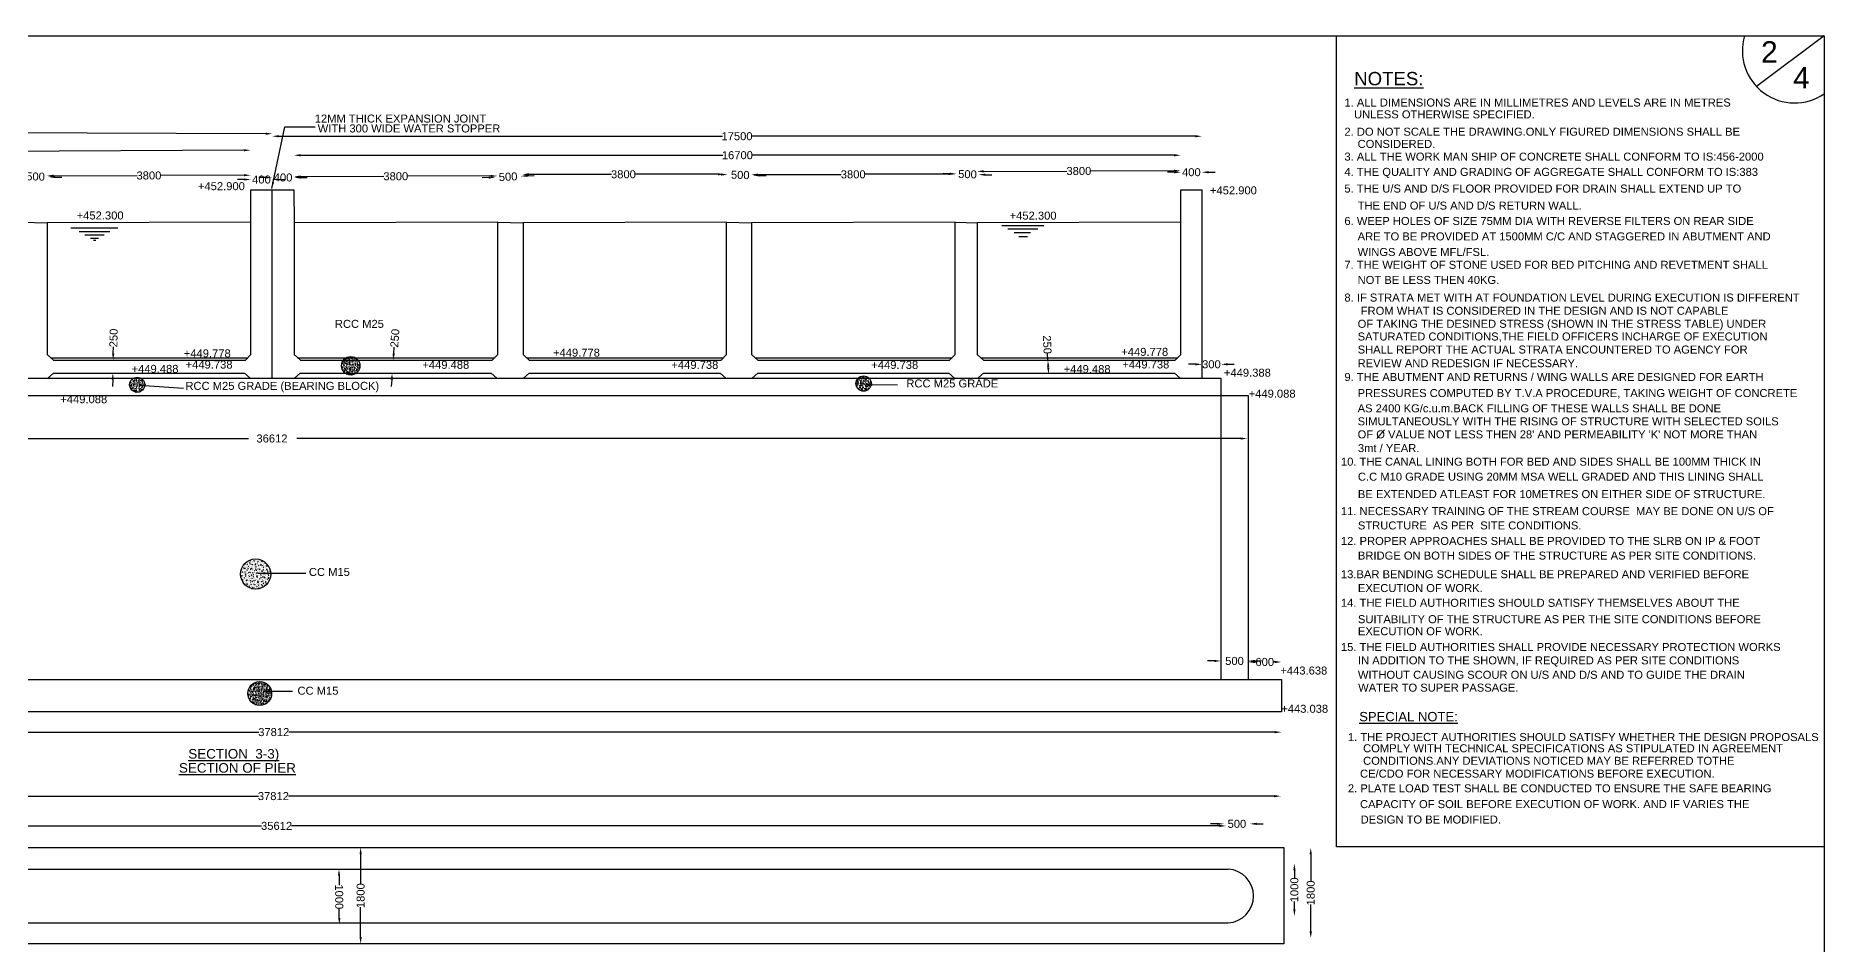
# Model space of a CAD drawing. Header units: millimetres. Extents: x 1208 to 55420, y 1722 to 40358.
# Drawn here: x 21894 to 55420, y 23325 to 40358 of the extents above; entities that cross this region are included whole.
import ezdxf

# ---------------------------------------------------------------- set-up
doc = ezdxf.new("R2010")
doc.units = ezdxf.units.MM
doc.header["$MEASUREMENT"] = 0
for name, color, linetype in [('DIMENSION', 7, 'Continuous'), ('DRAWING', 7, 'Continuous'), ('TEXT', 7, 'Continuous')]:
    doc.layers.add(name, color=color, linetype=linetype)
doc.styles.get("Standard").update_dxf_attribs({"font": 'arial.ttf'})
doc.dimstyles.get("Standard").update_dxf_attribs({"dimtxt": 150, "dimasz": 125, "dimexe": 0.18, "dimexo": 0.0625, "dimgap": 0.09, "dimtad": 0, "dimdec": 0, "dimzin": 0, "dimdsep": 46, "dimtxsty": 'Standard', "dimcen": 0.09, "dimse1": 1, "dimse2": 1, "dimadec": 0, "dimazin": 0, "dimtfac": 1, "dimtdec": 0, "dimtofl": 0, "dimtmove": 0, "dimatfit": 3, "dimfxl": 1, "dimtolj": 1, "dimtzin": 0, "dimarcsym": 0})
pattern_1 = [(50, (0, 0), (71.72602, -6.275213), [7.5, -82.5]), (355, (0, 0), (-13.87513, 75.21921), [6, -66]), (100.45144, (5.98, -0.52), (57.85088, 68.944), [6.37402, -70.11421]), (46.1842, (0, 20), (106.72413, -16.55193), [11.25, -123.75]), (96.63564, (8.89, 18.62), (93.4662, 97.41186), [9.56103, -105.17138]), (351.18416, (0, 20), (93.4662, 97.41186), [9, -99]), (21, (10, 15), (59.690705, -40.26189), [7.5, -82.5]), (326, (10, 15), (24.33153, 72.515), [6, -66]), (71.45144, (14.974, 11.645), (84.02224, 32.25312), [6.37402, -70.11421]), (37.5, (0, 0), (1.215986, 33.289385), [0, -65.2, 0, -67, 0, -66.25]), (7.5, (0, 0), (26.306954, 39.44117), [0, -38.2, 0, -63.7, 0, -25.25]), (327.5, (-22.3, 0), (53.382244, -2.255487), [0, -25, 0, -78, 0, -103.5]), (317.5, (-32.3, 0), (58.318617, 10.0105), [0, -32.5, 0, -51.8, 0, -73.5])]

# ---------------------------------------------------------------- blocks, each defined once
blk = doc.blocks.new('*D15')
at = {"layer": 'Defpoints', "color": 0, "transparency": 16777216}
for p in [(7467, 27685), (45244, 27685), (45244, 27302)]:
    blk.add_point(p, dxfattribs=at)
at = {"layer": 'TEXT', "color": 0, "lineweight": -2, "transparency": 16777216}
for p, q in [((7592, 27302), (26074, 27302)), ((45118, 27302), (26637, 27302))]:
    blk.add_line(p, q, dxfattribs=at)
at = {"layer": 'TEXT', "color": 0, "transparency": 16777216}
for points in [[(7592, 27322), (7592, 27281), (7467, 27302)], [(45118, 27322), (45118, 27281), (45244, 27302)]]:
    blk.add_solid(points, dxfattribs=at)
at = {"layer": 'TEXT', "color": 0, "transparency": 16777216, "insert": (26355, 27302), "char_height": 150, "attachment_point": 5}
blk.add_mtext('\\A1;37812', dxfattribs=at)
blk = doc.blocks.new('*D26')
at = {"layer": 'Defpoints', "color": 0, "transparency": 16777216}
for p in [(22131, 37713), (21628, 36862), (22110, 36851)]:
    blk.add_point(p, dxfattribs=at)
at = {"layer": 'TEXT', "color": 0, "lineweight": -2, "transparency": 16777216}
for p, q in [((21524, 37728), (21399, 37731)), ((22256, 37710), (22381, 37707))]:
    blk.add_line(p, q, dxfattribs=at)
at = {"layer": 'TEXT', "color": 0, "transparency": 16777216}
for points in [[(21525, 37748), (21524, 37707), (21649, 37725)], [(22256, 37731), (22255, 37689), (22131, 37713)]]:
    blk.add_solid(points, dxfattribs=at)
at = {"layer": 'TEXT', "color": 0, "transparency": 16777216, "insert": (21890, 37719), "char_height": 150, "attachment_point": 5, "rotation": 358.6318}
blk.add_mtext('\\A1;500', dxfattribs=at)
blk = doc.blocks.new('*D27')
at = {"layer": 'Defpoints', "color": 0, "transparency": 16777216}
for p in [(25923, 37744), (22110, 36851), (25926, 36862)]:
    blk.add_point(p, dxfattribs=at)
at = {"layer": 'TEXT', "color": 0, "lineweight": -2, "transparency": 16777216}
for p, q in [((22232, 37733), (23792, 37738)), ((25798, 37744), (24239, 37739))]:
    blk.add_line(p, q, dxfattribs=at)
at = {"layer": 'TEXT', "color": 0, "transparency": 16777216}
for points in [[(22232, 37754), (22232, 37712), (22107, 37733)], [(25798, 37764), (25798, 37723), (25923, 37744)]]:
    blk.add_solid(points, dxfattribs=at)
at = {"layer": 'TEXT', "color": 0, "transparency": 16777216, "insert": (24015, 37738), "char_height": 150, "attachment_point": 5, "rotation": 0.1727}
blk.add_mtext('\\A1;3800', dxfattribs=at)
blk = doc.blocks.new('*D28')
at = {"layer": 'Defpoints', "color": 0, "transparency": 16777216}
for p in [(26324, 37662), (25926, 37470), (26324, 37470)]:
    blk.add_point(p, dxfattribs=at)
at = {"layer": 'TEXT', "color": 0, "lineweight": -2, "transparency": 16777216}
for p, q in [((25801, 37662), (25676, 37662)), ((26448, 37662), (26574, 37662))]:
    blk.add_line(p, q, dxfattribs=at)
at = {"layer": 'TEXT', "color": 0, "transparency": 16777216}
for points in [[(25801, 37683), (25801, 37642), (25926, 37662)], [(26448, 37683), (26448, 37642), (26324, 37662)]]:
    blk.add_solid(points, dxfattribs=at)
at = {"layer": 'TEXT', "color": 0, "transparency": 16777216, "insert": (26125, 37662), "char_height": 150, "attachment_point": 5}
blk.add_mtext('\\A1;400', dxfattribs=at)
blk = doc.blocks.new('*D29')
at = {"layer": 'Defpoints', "color": 0, "transparency": 16777216}
for p in [(26734, 37700), (26326, 37470), (26734, 37470)]:
    blk.add_point(p, dxfattribs=at)
at = {"layer": 'TEXT', "color": 0, "lineweight": -2, "transparency": 16777216}
for p, q in [((26200, 37700), (26076, 37700)), ((26858, 37700), (26984, 37700))]:
    blk.add_line(p, q, dxfattribs=at)
at = {"layer": 'TEXT', "color": 0, "transparency": 16777216}
for points in [[(26200, 37720), (26200, 37679), (26326, 37700)], [(26858, 37720), (26858, 37679), (26734, 37700)]]:
    blk.add_solid(points, dxfattribs=at)
at = {"layer": 'TEXT', "color": 0, "transparency": 16777216, "insert": (26530, 37700), "char_height": 150, "attachment_point": 5}
blk.add_mtext('\\A1;400', dxfattribs=at)
blk = doc.blocks.new('*D30')
at = {"layer": 'Defpoints', "color": 0, "transparency": 16777216}
for p in [(30550, 37729), (26736, 36851), (30552, 36862)]:
    blk.add_point(p, dxfattribs=at)
at = {"layer": 'TEXT', "color": 0, "lineweight": -2, "transparency": 16777216}
for p, q in [((26859, 37718), (28418, 37723)), ((30425, 37729), (28866, 37724))]:
    blk.add_line(p, q, dxfattribs=at)
at = {"layer": 'TEXT', "color": 0, "transparency": 16777216}
for points in [[(26859, 37739), (26859, 37697), (26734, 37717)], [(30425, 37749), (30425, 37708), (30550, 37729)]]:
    blk.add_solid(points, dxfattribs=at)
at = {"layer": 'TEXT', "color": 0, "transparency": 16777216, "insert": (28642, 37723), "char_height": 150, "attachment_point": 5, "rotation": 0.1727}
blk.add_mtext('\\A1;3800', dxfattribs=at)
blk = doc.blocks.new('*D31')
at = {"layer": 'Defpoints', "color": 0, "transparency": 16777216}
for p in [(30986, 37726), (30552, 36800), (31028, 36822)]:
    blk.add_point(p, dxfattribs=at)
at = {"layer": 'TEXT', "color": 0, "lineweight": -2, "transparency": 16777216}
for p, q in [((30386, 37699), (30261, 37693)), ((31111, 37732), (31235, 37738))]:
    blk.add_line(p, q, dxfattribs=at)
at = {"layer": 'TEXT', "color": 0, "transparency": 16777216}
for points in [[(30385, 37719), (30387, 37678), (30511, 37704)], [(31110, 37753), (31111, 37711), (30986, 37726)]]:
    blk.add_solid(points, dxfattribs=at)
at = {"layer": 'TEXT', "color": 0, "transparency": 16777216, "insert": (30748, 37715), "char_height": 150, "attachment_point": 5, "rotation": 2.6518}
blk.add_mtext('\\A1;500', dxfattribs=at)
blk = doc.blocks.new('*D32')
at = {"layer": 'Defpoints', "color": 0, "transparency": 16777216}
for p in [(31014, 37732), (34806, 37760), (34806, 37732)]:
    blk.add_point(p, dxfattribs=at)
at = {"layer": 'TEXT', "color": 0, "lineweight": -2, "transparency": 16777216}
for p, q in [((31139, 37760), (32686, 37760)), ((34681, 37760), (33134, 37760))]:
    blk.add_line(p, q, dxfattribs=at)
at = {"layer": 'TEXT', "color": 0, "transparency": 16777216}
for points in [[(31139, 37781), (31139, 37740), (31014, 37760)], [(34681, 37781), (34681, 37740), (34806, 37760)]]:
    blk.add_solid(points, dxfattribs=at)
at = {"layer": 'TEXT', "color": 0, "transparency": 16777216, "insert": (32910, 37760), "char_height": 150, "attachment_point": 5}
blk.add_mtext('\\A1;3800', dxfattribs=at)
blk = doc.blocks.new('*D33')
at = {"layer": 'Defpoints', "color": 0, "transparency": 16777216}
for p in [(35334, 37742), (34844, 36862), (35312, 36851)]:
    blk.add_point(p, dxfattribs=at)
at = {"layer": 'TEXT', "color": 0, "lineweight": -2, "transparency": 16777216}
for p, q in [((34740, 37757), (34615, 37760)), ((35459, 37739), (35584, 37736))]:
    blk.add_line(p, q, dxfattribs=at)
at = {"layer": 'TEXT', "color": 0, "transparency": 16777216}
for points in [[(34741, 37778), (34740, 37736), (34865, 37754)], [(35459, 37760), (35458, 37718), (35334, 37742)]]:
    blk.add_solid(points, dxfattribs=at)
at = {"layer": 'TEXT', "color": 0, "transparency": 16777216, "insert": (35100, 37748), "char_height": 150, "attachment_point": 5, "rotation": 358.5939}
blk.add_mtext('\\A1;500', dxfattribs=at)
blk = doc.blocks.new('*D34')
at = {"layer": 'Defpoints', "color": 0, "transparency": 16777216}
for p in [(39125, 37765), (35312, 36851), (39128, 36863)]:
    blk.add_point(p, dxfattribs=at)
at = {"layer": 'TEXT', "color": 0, "lineweight": -2, "transparency": 16777216}
for p, q in [((35434, 37754), (36994, 37759)), ((39000, 37765), (37441, 37760))]:
    blk.add_line(p, q, dxfattribs=at)
at = {"layer": 'TEXT', "color": 0, "transparency": 16777216}
for points in [[(35434, 37775), (35434, 37733), (35309, 37754)], [(39000, 37786), (39000, 37744), (39125, 37765)]]:
    blk.add_solid(points, dxfattribs=at)
at = {"layer": 'TEXT', "color": 0, "transparency": 16777216, "insert": (37217, 37759), "char_height": 150, "attachment_point": 5, "rotation": 0.1727}
blk.add_mtext('\\A1;3800', dxfattribs=at)
blk = doc.blocks.new('*D35')
at = {"layer": 'Defpoints', "color": 0, "transparency": 16777216}
for p in [(39567, 37756), (39128, 36862), (39542, 36851)]:
    blk.add_point(p, dxfattribs=at)
at = {"layer": 'TEXT', "color": 0, "lineweight": -2, "transparency": 16777216}
for p, q in [((39028, 37771), (38903, 37774)), ((39692, 37752), (39817, 37749))]:
    blk.add_line(p, q, dxfattribs=at)
at = {"layer": 'TEXT', "color": 0, "transparency": 16777216}
for points in [[(39029, 37792), (39028, 37750), (39153, 37767)], [(39693, 37773), (39692, 37732), (39567, 37756)]]:
    blk.add_solid(points, dxfattribs=at)
at = {"layer": 'TEXT', "color": 0, "transparency": 16777216, "insert": (39360, 37762), "char_height": 150, "attachment_point": 5, "rotation": 358.4089}
blk.add_mtext('\\A1;500', dxfattribs=at)
blk = doc.blocks.new('*D36')
at = {"layer": 'Defpoints', "color": 0, "transparency": 16777216}
for p in [(43355, 37827), (39542, 36851), (43358, 36862)]:
    blk.add_point(p, dxfattribs=at)
at = {"layer": 'TEXT', "color": 0, "lineweight": -2, "transparency": 16777216}
for p, q in [((39664, 37816), (41223, 37821)), ((43230, 37827), (41671, 37822))]:
    blk.add_line(p, q, dxfattribs=at)
at = {"layer": 'TEXT', "color": 0, "transparency": 16777216}
for points in [[(39664, 37837), (39664, 37795), (39539, 37816)], [(43230, 37848), (43230, 37806), (43355, 37827)]]:
    blk.add_solid(points, dxfattribs=at)
at = {"layer": 'TEXT', "color": 0, "transparency": 16777216, "insert": (41447, 37822), "char_height": 150, "attachment_point": 5, "rotation": 0.1727}
blk.add_mtext('\\A1;3800', dxfattribs=at)
blk = doc.blocks.new('*D37')
at = {"layer": 'Defpoints', "color": 0, "transparency": 16777216}
for p in [(43754, 37799), (43358, 37470), (43754, 37470)]:
    blk.add_point(p, dxfattribs=at)
at = {"layer": 'TEXT', "color": 0, "lineweight": -2, "transparency": 16777216}
for p, q in [((43233, 37799), (43108, 37799)), ((43880, 37799), (44004, 37799))]:
    blk.add_line(p, q, dxfattribs=at)
at = {"layer": 'TEXT', "color": 0, "transparency": 16777216}
for points in [[(43233, 37820), (43233, 37778), (43358, 37799)], [(43880, 37820), (43880, 37778), (43754, 37799)]]:
    blk.add_solid(points, dxfattribs=at)
at = {"layer": 'TEXT', "color": 0, "transparency": 16777216, "insert": (43556, 37799), "char_height": 150, "attachment_point": 5}
blk.add_mtext('\\A1;400', dxfattribs=at)
blk = doc.blocks.new('*D38')
at = {"layer": 'Defpoints', "color": 0, "transparency": 16777216}
for p in [(43358, 38118), (26734, 37470), (43358, 37470)]:
    blk.add_point(p, dxfattribs=at)
at = {"layer": 'TEXT', "color": 0, "lineweight": -2, "transparency": 16777216}
for p, q in [((26858, 38118), (34771, 38118)), ((43233, 38118), (35321, 38118))]:
    blk.add_line(p, q, dxfattribs=at)
at = {"layer": 'TEXT', "color": 0, "transparency": 16777216}
for points in [[(26858, 38138), (26858, 38097), (26734, 38118)], [(43233, 38138), (43233, 38097), (43358, 38118)]]:
    blk.add_solid(points, dxfattribs=at)
at = {"layer": 'TEXT', "color": 0, "transparency": 16777216, "insert": (35046, 38118), "char_height": 150, "attachment_point": 5}
blk.add_mtext('\\A1;16700', dxfattribs=at)
blk = doc.blocks.new('*D39')
at = {"layer": 'Defpoints', "color": 0, "transparency": 16777216}
for p in [(43754, 38474), (26324, 37470), (43754, 37470)]:
    blk.add_point(p, dxfattribs=at)
at = {"layer": 'TEXT', "color": 0, "lineweight": -2, "transparency": 16777216}
for p, q in [((26448, 38474), (34764, 38474)), ((43630, 38474), (35314, 38474))]:
    blk.add_line(p, q, dxfattribs=at)
at = {"layer": 'TEXT', "color": 0, "transparency": 16777216}
for points in [[(26448, 38495), (26448, 38453), (26324, 38474)], [(43630, 38495), (43630, 38453), (43754, 38474)]]:
    blk.add_solid(points, dxfattribs=at)
at = {"layer": 'TEXT', "color": 0, "transparency": 16777216, "insert": (35039, 38474), "char_height": 150, "attachment_point": 5}
blk.add_mtext('\\A1;17500', dxfattribs=at)
blk = doc.blocks.new('*D40')
at = {"layer": 'Defpoints', "color": 0, "transparency": 16777216}
for p in [(25922, 38212), (9237, 37374), (25926, 37470)]:
    blk.add_point(p, dxfattribs=at)
at = {"layer": 'TEXT', "color": 0, "lineweight": -2, "transparency": 16777216}
for p, q in [((9358, 38118), (17302, 38163)), ((25797, 38212), (17852, 38166))]:
    blk.add_line(p, q, dxfattribs=at)
at = {"layer": 'TEXT', "color": 0, "transparency": 16777216}
for points in [[(25797, 38232), (25797, 38191), (25922, 38212)], [(9358, 38139), (9358, 38097), (9233, 38117)]]:
    blk.add_solid(points, dxfattribs=at)
at = {"layer": 'TEXT', "color": 0, "transparency": 16777216, "insert": (17577, 38165), "char_height": 150, "attachment_point": 5, "rotation": 0.3262}
blk.add_mtext('\\A1;16700', dxfattribs=at)
blk = doc.blocks.new('*D41')
at = {"layer": 'Defpoints', "color": 0, "transparency": 16777216}
for p in [(26328, 38521), (8869, 37436), (26324, 37371)]:
    blk.add_point(p, dxfattribs=at)
at = {"layer": 'TEXT', "color": 0, "lineweight": -2, "transparency": 16777216}
for p, q in [((8998, 38586), (17326, 38554)), ((26203, 38521), (17876, 38552))]:
    blk.add_line(p, q, dxfattribs=at)
at = {"layer": 'TEXT', "color": 0, "transparency": 16777216}
for points in [[(8998, 38606), (8998, 38565), (8873, 38586)], [(26203, 38542), (26203, 38500), (26328, 38521)]]:
    blk.add_solid(points, dxfattribs=at)
at = {"layer": 'TEXT', "color": 0, "transparency": 16777216, "insert": (17601, 38553), "char_height": 150, "attachment_point": 5, "rotation": 359.785}
blk.add_mtext('\\A1;17500', dxfattribs=at)
blk = doc.blocks.new('*D42')
at = {"layer": 'Defpoints', "color": 0, "transparency": 16777216}
for p in [(44108, 34198), (43754, 33936), (44108, 33936)]:
    blk.add_point(p, dxfattribs=at)
at = {"layer": 'TEXT', "color": 0, "lineweight": -2, "transparency": 16777216}
for p, q in [((43630, 34198), (43504, 34198)), ((44234, 34198), (44358, 34198))]:
    blk.add_line(p, q, dxfattribs=at)
at = {"layer": 'TEXT', "color": 0, "transparency": 16777216}
for points in [[(43630, 34218), (43630, 34177), (43754, 34198)], [(44234, 34218), (44234, 34177), (44108, 34198)]]:
    blk.add_solid(points, dxfattribs=at)
at = {"layer": 'TEXT', "color": 0, "transparency": 16777216, "insert": (43932, 34198), "char_height": 150, "attachment_point": 5}
blk.add_mtext('\\A1;300', dxfattribs=at)
blk = doc.blocks.new('*D43')
at = {"layer": 'Defpoints', "color": 0, "transparency": 16777216}
for p in [(44621, 28636), (44108, 28291), (44621, 28291)]:
    blk.add_point(p, dxfattribs=at)
at = {"layer": 'TEXT', "color": 0, "lineweight": -2, "transparency": 16777216}
for p, q in [((43984, 28636), (43858, 28636)), ((44746, 28636), (44871, 28636))]:
    blk.add_line(p, q, dxfattribs=at)
at = {"layer": 'TEXT', "color": 0, "transparency": 16777216}
for points in [[(43984, 28657), (43984, 28615), (44108, 28636)], [(44746, 28657), (44746, 28615), (44621, 28636)]]:
    blk.add_solid(points, dxfattribs=at)
at = {"layer": 'TEXT', "color": 0, "transparency": 16777216, "insert": (44365, 28636), "char_height": 150, "attachment_point": 5}
blk.add_mtext('\\A1;500', dxfattribs=at)
blk = doc.blocks.new('*D44')
at = {"layer": 'Defpoints', "color": 0, "transparency": 16777216}
for p in [(45244, 28617), (44621, 28291), (45244, 28291)]:
    blk.add_point(p, dxfattribs=at)
at = {"layer": 'TEXT', "color": 0, "lineweight": -2, "transparency": 16777216}
for p, q in [((44746, 28617), (44766, 28617)), ((45118, 28617), (45098, 28617))]:
    blk.add_line(p, q, dxfattribs=at)
at = {"layer": 'TEXT', "color": 0, "transparency": 16777216}
for points in [[(44746, 28638), (44746, 28596), (44621, 28617)], [(45118, 28638), (45118, 28596), (45244, 28617)]]:
    blk.add_solid(points, dxfattribs=at)
at = {"layer": 'TEXT', "color": 0, "transparency": 16777216, "insert": (44932, 28617), "char_height": 150, "attachment_point": 5}
blk.add_mtext('\\A1;600', dxfattribs=at)
blk = doc.blocks.new('*D45')
at = {"layer": 'Defpoints', "color": 0, "transparency": 16777216}
for p in [(45488, 24836), (45559, 24836), (45559, 23854)]:
    blk.add_point(p, dxfattribs=at)
at = {"layer": 'DIMENSION', "color": 0, "lineweight": -2, "transparency": 16777216}
for p, q in [((45488, 24711), (45488, 24562)), ((45488, 23980), (45488, 24128))]:
    blk.add_line(p, q, dxfattribs=at)
at = {"layer": 'DIMENSION', "color": 0, "transparency": 16777216}
for points in [[(45467, 24711), (45509, 24711), (45488, 24836)], [(45467, 23980), (45509, 23980), (45488, 23854)]]:
    blk.add_solid(points, dxfattribs=at)
at = {"layer": 'DIMENSION', "color": 0, "transparency": 16777216, "insert": (45488, 24345), "char_height": 150, "attachment_point": 5, "rotation": 90}
blk.add_mtext('\\A1;1000', dxfattribs=at)
blk = doc.blocks.new('*D46')
at = {"layer": 'Defpoints', "color": 0, "transparency": 16777216}
for p in [(45794, 25134), (45802, 25134), (45802, 23442)]:
    blk.add_point(p, dxfattribs=at)
at = {"layer": 'DIMENSION', "color": 0, "lineweight": -2, "transparency": 16777216}
for p, q in [((45794, 25010), (45794, 24505)), ((45794, 23567), (45794, 24071))]:
    blk.add_line(p, q, dxfattribs=at)
at = {"layer": 'DIMENSION', "color": 0, "transparency": 16777216}
for points in [[(45773, 25010), (45815, 25010), (45794, 25134)], [(45773, 23567), (45815, 23567), (45794, 23442)]]:
    blk.add_solid(points, dxfattribs=at)
at = {"layer": 'DIMENSION', "color": 0, "transparency": 16777216, "insert": (45794, 24288), "char_height": 150, "attachment_point": 5, "rotation": 90}
blk.add_mtext('\\A1;1800', dxfattribs=at)
blk = doc.blocks.new('*D47')
at = {"layer": 'Defpoints', "color": 0, "transparency": 16777216}
for p in [(8609, 25614), (8609, 25544), (44207, 25614)]:
    blk.add_point(p, dxfattribs=at)
at = {"layer": 'DIMENSION', "color": 0, "lineweight": -2, "transparency": 16777216}
for p, q in [((8734, 25544), (26126, 25544)), ((44082, 25544), (26690, 25544))]:
    blk.add_line(p, q, dxfattribs=at)
at = {"layer": 'DIMENSION', "color": 0, "transparency": 16777216}
for points in [[(8734, 25565), (8734, 25523), (8609, 25544)], [(44082, 25565), (44082, 25523), (44207, 25544)]]:
    blk.add_solid(points, dxfattribs=at)
at = {"layer": 'DIMENSION', "color": 0, "transparency": 16777216, "insert": (26408, 25544), "char_height": 150, "attachment_point": 5}
blk.add_mtext('\\A1;35612', dxfattribs=at)
blk = doc.blocks.new('*D49')
at = {"layer": 'Defpoints', "color": 0, "transparency": 16777216}
for p in [(7464, 26028), (45234, 26102), (45234, 26028)]:
    blk.add_point(p, dxfattribs=at)
at = {"layer": 'DIMENSION', "color": 0, "lineweight": -2, "transparency": 16777216}
for p, q in [((7588, 26102), (26067, 26102)), ((45108, 26102), (26630, 26102))]:
    blk.add_line(p, q, dxfattribs=at)
at = {"layer": 'DIMENSION', "color": 0, "transparency": 16777216}
for points in [[(7588, 26122), (7588, 26081), (7464, 26102)], [(45108, 26122), (45108, 26081), (45234, 26102)]]:
    blk.add_solid(points, dxfattribs=at)
at = {"layer": 'DIMENSION', "color": 0, "transparency": 16777216, "insert": (26348, 26102), "char_height": 150, "attachment_point": 5}
blk.add_mtext('\\A1;37812', dxfattribs=at)
blk = doc.blocks.new('*D50')
at = {"layer": 'Defpoints', "color": 0, "transparency": 16777216}
for p in [(44166, 25572), (44654, 25582), (44654, 25572)]:
    blk.add_point(p, dxfattribs=at)
at = {"layer": 'DIMENSION', "color": 0, "lineweight": -2, "transparency": 16777216}
for p, q in [((44041, 25582), (43916, 25582)), ((44778, 25582), (44904, 25582))]:
    blk.add_line(p, q, dxfattribs=at)
at = {"layer": 'DIMENSION', "color": 0, "transparency": 16777216}
for points in [[(44041, 25603), (44041, 25562), (44166, 25582)], [(44778, 25603), (44778, 25562), (44654, 25582)]]:
    blk.add_solid(points, dxfattribs=at)
at = {"layer": 'DIMENSION', "color": 0, "transparency": 16777216, "insert": (44410, 25582), "char_height": 150, "attachment_point": 5}
blk.add_mtext('\\A1;500', dxfattribs=at)
blk = doc.blocks.new('*D51')
at = {"layer": 'Defpoints', "color": 0, "transparency": 16777216}
for p in [(27578, 24734), (27648, 24735), (27654, 23694)]:
    blk.add_point(p, dxfattribs=at)
at = {"layer": 'TEXT', "color": 0, "lineweight": -2, "transparency": 16777216}
for p, q in [((27579, 24609), (27580, 24431)), ((27584, 23819), (27583, 23997))]:
    blk.add_line(p, q, dxfattribs=at)
at = {"layer": 'TEXT', "color": 0, "transparency": 16777216}
for points in [[(27599, 24609), (27558, 24609), (27578, 24734)], [(27605, 23819), (27563, 23818), (27585, 23694)]]:
    blk.add_solid(points, dxfattribs=at)
at = {"layer": 'TEXT', "color": 0, "transparency": 16777216, "insert": (27581, 24214), "char_height": 150, "attachment_point": 5, "rotation": 270.3855}
blk.add_mtext('\\A1;1000', dxfattribs=at)
blk = doc.blocks.new('*D52')
at = {"layer": 'Defpoints', "color": 0, "transparency": 16777216}
for p in [(27977, 25138), (27984, 25138), (27977, 23332)]:
    blk.add_point(p, dxfattribs=at)
at = {"layer": 'TEXT', "color": 0, "lineweight": -2, "transparency": 16777216}
for p, q in [((27984, 25014), (27984, 24452)), ((27984, 23458), (27984, 24019))]:
    blk.add_line(p, q, dxfattribs=at)
at = {"layer": 'TEXT', "color": 0, "transparency": 16777216}
for points in [[(27963, 25014), (28005, 25014), (27984, 25138)], [(27963, 23458), (28005, 23458), (27984, 23332)]]:
    blk.add_solid(points, dxfattribs=at)
at = {"layer": 'TEXT', "color": 0, "transparency": 16777216, "insert": (27984, 24236), "char_height": 150, "attachment_point": 5, "rotation": 90}
blk.add_mtext('\\A1;1800', dxfattribs=at)
blk = doc.blocks.new('*D158')
at = {"layer": 'Defpoints', "color": 0, "transparency": 16777216}
for p in [(23335, 34276), (23344, 34275), (23330, 34035)]:
    blk.add_point(p, dxfattribs=at)
at = {"layer": 'TEXT', "color": 0, "lineweight": -2, "transparency": 16777216}
for p, q in [((23347, 34400), (23350, 34525)), ((23337, 33910), (23334, 33785))]:
    blk.add_line(p, q, dxfattribs=at)
at = {"layer": 'TEXT', "color": 0, "transparency": 16777216}
for points in [[(23326, 34401), (23368, 34400), (23344, 34275)], [(23316, 33910), (23358, 33909), (23339, 34035)]]:
    blk.add_solid(points, dxfattribs=at)
at = {"layer": 'TEXT', "color": 0, "transparency": 16777216, "insert": (23353, 34692), "char_height": 150, "attachment_point": 5, "rotation": 88.809}
blk.add_mtext('\\A1;250', dxfattribs=at)
blk = doc.blocks.new('*D159')
at = {"layer": 'Defpoints', "color": 0, "transparency": 16777216}
for p in [(28554, 34276), (28594, 34272), (28536, 34035)]:
    blk.add_point(p, dxfattribs=at)
at = {"layer": 'TEXT', "color": 0, "lineweight": -2, "transparency": 16777216}
for p, q in [((28604, 34397), (28613, 34522)), ((28566, 33907), (28556, 33783))]:
    blk.add_line(p, q, dxfattribs=at)
at = {"layer": 'TEXT', "color": 0, "transparency": 16777216}
for points in [[(28583, 34399), (28625, 34395), (28594, 34272)], [(28545, 33909), (28587, 33906), (28576, 34032)]]:
    blk.add_solid(points, dxfattribs=at)
at = {"layer": 'TEXT', "color": 0, "transparency": 16777216, "insert": (28626, 34688), "char_height": 150, "attachment_point": 5, "rotation": 85.6013}
blk.add_mtext('\\A1;250', dxfattribs=at)
blk = doc.blocks.new('*D160')
at = {"layer": 'Defpoints', "color": 0, "transparency": 16777216}
for p in [(40861, 34276), (40867, 34276), (40874, 34012)]:
    blk.add_point(p, dxfattribs=at)
at = {"layer": 'TEXT', "color": 0, "lineweight": -2, "transparency": 16777216}
for p, q in [((40867, 34276), (40862, 34401)), ((40874, 34137), (40873, 34151))]:
    blk.add_line(p, q, dxfattribs=at)
at = {"layer": 'TEXT', "color": 0, "transparency": 16777216}
for points in [[(40894, 34152), (40853, 34150), (40867, 34276)], [(40895, 34138), (40853, 34136), (40880, 34012)]]:
    blk.add_solid(points, dxfattribs=at)
at = {"layer": 'TEXT', "color": 0, "transparency": 16777216, "insert": (40854, 34567), "char_height": 150, "attachment_point": 5, "rotation": 272.716}
blk.add_mtext('\\A1;250', dxfattribs=at)

msp = doc.modelspace()

# ---------------------------------------------------------------- hatches: boundary and pattern name
at = {"layer": 'DRAWING'}
h = msp.add_hatch(dxfattribs=at)
h.set_pattern_fill('AR-CONC', color=256, scale=10)
h.set_pattern_definition(pattern_1)
h.paths.add_polyline_path([(25732.4, 30265.8, 1), (26298.6, 30265.8, 1)])
h = msp.add_hatch(dxfattribs=at)
h.set_pattern_fill('AR-CONC', color=256, scale=10)
h.set_pattern_definition(pattern_1)
h.paths.add_polyline_path([(25868, 28026.5, 1), (26315, 28026.5, 1)])
at = {"layer": 'TEXT'}
h = msp.add_hatch(dxfattribs=at)
h.set_pattern_fill('AR-CONC', color=256, scale=10)
h.set_pattern_definition(pattern_1)
h.paths.add_polyline_path([(27717.6, 34322.3), (27880.9, 34322.3, 0.2517633)])
h.paths.add_polyline_path([(27880.9, 34322.3), (27717.6, 34322.3, 0.1059901), (27662.6, 34275.5), (27935.9, 34275.5, 0.1059901)])
h.paths.add_polyline_path([(27935.9, 34275.5), (27662.6, 34275.5, 0.1652649), (27626.9, 34170.5, 0.2301151), (27692.8, 34035), (27905.7, 34035, 0.2301151), (27971.6, 34170.5, 0.1652649)])
h.paths.add_polyline_path([(27905.7, 34035), (27692.8, 34035, 0.3459281)])
h = msp.add_hatch(dxfattribs=at)
h.set_pattern_fill('AR-CONC', color=256, scale=10)
h.set_pattern_definition(pattern_1)
h.paths.add_polyline_path([(23719.6, 33935.5), (23868.9, 33935.5, 0.2858111)])
h.paths.add_polyline_path([(23868.9, 33935.5), (23719.6, 33935.5, 0.2590783), (23652.9, 33815.5, 1), (23935.6, 33815.5, 0.2590783)])
h = msp.add_hatch(dxfattribs=at)
h.set_pattern_fill('AR-CONC', color=256, scale=10)
h.set_pattern_definition(pattern_1)
h.paths.add_polyline_path([(37306.1, 33935.5), (37515.9, 33935.5, 0.4341416)])
h.paths.add_polyline_path([(37515.9, 33935.5), (37306.1, 33935.5, 0.1901482), (37267.5, 33837.5, 1), (37554.5, 33837.5, 0.1901482)])

# ---------------------------------------------------------------- linework, layer by layer
at = {"layer": 'DIMENSION'}
msp.add_lwpolyline([(55419.5, 1722.5), (1208, 1722.5), (1208, 40358), (55419.5, 40358)], close=True, dxfattribs=at)
at = {"layer": 'DRAWING'}
msp.add_lwpolyline([(8547, 24734.5), (44249, 24734.5)], dxfattribs=at)
for centre, radius in [((26015.5, 30265.8), 283.1), ((26091.5, 28026.5), 223.5)]:
    msp.add_circle(centre, radius, dxfattribs=at)
msp.add_arc((44215.6, 24230.3), 505.4, 273.79053, 86.20947, dxfattribs=at)
at = {"layer": 'TEXT'}
for p, q in [((55419.5, 40358), (54152.2, 39405.4)), ((47175.4, 32968), (47031.1, 32808.2)), ((8188.5, 32806.5), (25879.7, 32806.5)), ((44477.5, 32806.5), (26786.3, 32806.5))]:
    msp.add_line(p, q, dxfattribs=at)
for points in [[(46274, 40358), (55419.5, 40358), (55419.5, 25154.5), (46274, 25154.5)], [(7467, 28291), (45243.5, 28291), (45243.5, 27685), (7467, 27685)], [(7475.5, 25138.5), (45286.5, 25138.5), (45286.5, 23332.5), (7475.5, 23332.5)]]:
    msp.add_lwpolyline(points, close=True, dxfattribs=at)
for points in [[(25926, 36862.5), (25926, 37469.5), (26733.5, 37469.5), (26736.5, 36851)], [(26323.5, 33935.5), (26323.5, 37469.5)], [(43358, 36862.5), (43358, 37469.5), (43754.5, 37469.5)], [(43754.5, 37469.5), (43754.5, 33935.5)], [(21628.5, 36862.5), (22110, 36851)], [(22110, 36851), (22110, 34384.5), (22227, 34275.5), (25822.5, 34275.5), (25926, 34381), (25926, 36862.5), (22110, 36851)], [(22553, 36760), (23433.5, 36760)], [(22707.5, 36689.5), (23282, 36689.5)], [(22815, 36626), (23174.5, 36626)], [(22919.5, 36565.5), (23067, 36565.5)], [(26736.5, 36851), (26736.5, 34384.5), (26853.5, 34275.5), (30449, 34275.5), (30552.5, 34381), (30552.5, 36862.5), (26736.5, 36851)], [(30552.5, 36862.5), (31027.5, 36851)], [(31027.5, 36851), (31027.5, 34384.5), (31144.5, 34275.5), (34740, 34275.5), (34843.5, 34381), (34843.5, 36862.5), (31027.5, 36851)], [(34843.5, 36862.5), (35312, 36851)], [(35312, 36851), (35312, 34384.5), (35429, 34275.5), (39024.5, 34275.5), (39128, 34381), (39128, 36862.5), (35312, 36851)], [(39128, 36862.5), (39542, 36851)], [(39542, 36851), (39542, 34384.5), (39659, 34275.5), (43254.5, 34275.5), (43358, 34381), (43358, 36862.5), (39542, 36851)], [(40005.5, 36799.5), (40788.5, 36799.5)], [(40113, 36739.5), (40676.5, 36739.5)], [(40232.5, 36672.5), (40541.5, 36672.5)], [(40325, 36592.5), (40487, 36592.5)], [(22976.5, 36528.5), (23020, 36528.5)], [(22176.8, 34322.3), (25868.4, 34322.3)], [(26803.3, 34322.3), (30494.9, 34322.3)], [(31094.3, 34322.3), (34785.9, 34322.3)], [(35378.8, 34322.3), (39070.4, 34322.3)], [(39608.8, 34322.3), (43300.4, 34322.3)], [(8571.5, 33615), (8571.5, 33935.5), (44108.5, 33935.5), (44108.5, 28291)], [(22119.5, 33935.5), (22226, 34035), (25807, 34035), (25913, 33935.5)], [(26746, 33935.5), (26852.5, 34035), (30433.5, 34035), (30539.5, 33935.5)], [(31037, 33935.5), (31143.5, 34035), (34724.5, 34035), (34830.5, 33935.5)], [(35321.5, 33935.5), (35428, 34035), (39009, 34035), (39115, 33935.5)], [(39551.5, 33935.5), (39658, 34035), (43239, 34035), (43345, 33935.5)], [(8063.5, 28291), (8063.5, 33615), (44621, 33615), (44621, 28291)], [(8547, 23726), (44249, 23726)]]:
    msp.add_lwpolyline(points, dxfattribs=at)
for centre, radius in [((27799.2, 34170.5), 172.3), ((23794.2, 33815.5), 141.3), ((37411, 33837.5), 143.5)]:
    msp.add_circle(centre, radius, dxfattribs=at)
msp.add_arc((54864.9, 40077.7), 979.8, 163.37755, 304.47429, dxfattribs=at)
msp.add_solid([(44477.5, 32827.3), (44477.5, 32785.7), (44602.5, 32806.5)], dxfattribs=at)

# ---------------------------------------------------------------- texts
for s, height, p in [('2', 400, (54236.4, 39855.5)), ('%%UNOTES:', 250, (46607.9, 39429.8)), ('4', 400, (54836.4, 39370.5)), ('1. ALL DIMENSIONS ARE IN MILLIMETRES AND LEVELS ARE IN METRES ', 150, (46424.9, 39031.5)), ('UNLESS OTHERWISE SPECIFIED.', 150, (46605.2, 38809)), ('12MM THICK EXPANSION JOINT', 150, (27123.5, 38730.5)), ('WITH 300 WIDE WATER STOPPER', 150, (27180, 38545.5)), ('2. DO NOT SCALE THE DRAWING.ONLY FIGURED DIMENSIONS SHALL BE', 150, (46424.9, 38484.2)), ('CONSIDERED.', 150, (46673, 38255.3)), ('3. ALL THE WORK MAN SHIP OF CONCRETE SHALL CONFORM TO IS:456-2000', 150, (46424.9, 38017.2)), ('+452.900', 150, (24934, 37463)), ('4. THE QUALITY AND GRADING OF AGGREGATE SHALL CONFORM TO IS:383', 150, (46424.9, 37730.9)), ('5. THE U/S AND D/S FLOOR PROVIDED FOR DRAIN SHALL EXTEND UP TO', 150, (46424.9, 37418.3)), ('+452.900', 150, (43904.5, 37384.5)), ('THE END OF U/S AND D/S RETURN WALL.', 150, (46673, 37099)), ('+452.300', 150, (22660.7, 36914)), ('+452.300', 150, (40149.5, 36911)), ('6. WEEP HOLES OF SIZE 75MM DIA WITH REVERSE FILTERS ON REAR SIDE', 150, (46424.9, 36810.7)), ('ARE TO BE PROVIDED AT 1500MM C/C AND STAGGERED IN ABUTMENT AND', 150, (46673, 36521.2)), ('WINGS ABOVE MFL/FSL.', 150, (46673, 36229.3)), ('7. THE WEIGHT OF STONE USED FOR BED PITCHING AND REVETMENT SHALL', 150, (46424.9, 35988.6)), ('NOT BE LESS THEN 40KG.', 150, (46673, 35705.1)), ('8. IF STRATA MET WITH AT FOUNDATION LEVEL DURING EXECUTION IS DIFFERENT', 150, (46424.9, 35375)), (' FROM WHAT IS CONSIDERED IN THE DESIGN AND IS NOT CAPABLE', 150, (46673, 35127.2)), ('RCC M25', 150, (27500.5, 34881.5)), ('OF TAKING THE DESINED STRESS (SHOWN IN THE STRESS TABLE) UNDER', 150, (46673, 34883)), ('SATURATED CONDITIONS,THE FIELD OFFICERS INCHARGE OF EXECUTION', 150, (46673, 34644.7)), ('SHALL REPORT THE ACTUAL STRATA ENCOUNTERED TO AGENCY FOR', 150, (46673, 34400.4)), ('+449.778', 150, (24669, 34328.5)), ('+449.738', 150, (24703, 34118.5)), ('+449.488', 150, (29140, 34114)), ('+449.778', 150, (31589.5, 34342)), ('+449.738', 150, (33809, 34112.5)), ('+449.738', 150, (37556, 34111.5)), ('+449.778', 150, (42242, 34357)), ('+449.738', 150, (42263, 34120.5)), ('REVIEW AND REDESIGN IF NECESSARY.', 150, (46673, 34144.3)), ('+449.488', 150, (23689.5, 34037.5)), ('RCC M25 GRADE (BEARING BLOCK)', 150, (24699, 33719)), ('RCC M25 GRADE', 150, (38213.5, 33765)), ('+449.488', 150, (41162, 34033.5)), ('+449.388', 150, (44166.5, 33966)), ('9. THE ABUTMENT AND RETURNS / WING WALLS ARE DESIGNED FOR EARTH', 150, (46424.9, 33885.7)), ('+449.088', 150, (22353.5, 33468.5)), ('+449.088', 150, (44630, 33573)), ('PRESSURES COMPUTED BY T.V.A PROCEDURE, TAKING WEIGHT OF CONCRETE', 150, (46673, 33584.3)), ('AS 2400 KG/c.u.m.BACK FILLING OF THESE WALLS SHALL BE DONE', 150, (46673, 33298.3)), ('SIMULTANEOUSLY WITH THE RISING OF STRUCTURE WITH SELECTED SOILS', 150, (46673, 33054.1)), ("OF O VALUE NOT LESS THEN 28' AND PERMEABILITY 'K' NOT MORE THAN", 150, (46673, 32809.9)), ('3mt / YEAR.', 150, (46678.1, 32552.6)), ('10. THE CANAL LINING BOTH FOR BED AND SIDES SHALL BE 100MM THICK IN', 150, (46359.9, 32297.9)), ('C.C M10 GRADE USING 20MM MSA WELL GRADED AND THIS LINING SHALL', 150, (46678.1, 32016.1)), ('11. NECESSARY TRAINING OF THE STREAM COURSE  MAY BE DONE ON U/S OF', 150, (46359.9, 31369.9)), ('BE EXTENDED ATLEAST FOR 10METRES ON EITHER SIDE OF STRUCTURE.', 150, (46678.1, 31689.6)), ('STRUCTURE  AS PER  SITE CONDITIONS.', 150, (46678.1, 31102.6)), ('12. PROPER APPROACHES SHALL BE PROVIDED TO THE SLRB ON IP & FOOT', 150, (46359.9, 30811.4)), ('BRIDGE ON BOTH SIDES OF THE STRUCTURE AS PER SITE CONDITIONS.', 150, (46678.1, 30537.1)), ('CC M15', 150, (27013.5, 30230)), ('13.BAR BENDING SCHEDULE SHALL BE PREPARED AND VERIFIED BEFORE', 150, (46359.9, 30187.9)), ('EXECUTION OF WORK.', 150, (46678.1, 29928.1)), ('14. THE FIELD AUTHORITIES SHOULD SATISFY THEMSELVES ABOUT THE', 150, (46359.9, 29651.4)), ('SUITABILITY OF THE STRUCTURE AS PER THE SITE CONDITIONS BEFORE', 150, (46678.1, 29344.6)), ('EXECUTION OF WORK.', 150, (46678.1, 29118.6)), ('15. THE FIELD AUTHORITIES SHALL PROVIDE NECESSARY PROTECTION WORKS', 150, (46359.9, 28822.9)), ('+443.638', 150, (45224.5, 28382)), ('IN ADDITION TO THE SHOWN, IF REQUIRED AS PER SITE CONDITIONS', 150, (46678.1, 28572.6)), ('WITHOUT CAUSING SCOUR ON U/S AND D/S AND TO GUIDE THE DRAIN', 150, (46678.1, 28302.6)), ('WATER TO SUPER PASSAGE.', 150, (46683.1, 28061.5)), ('CC M15', 150, (26799.5, 28004)), ('+443.038', 150, (45240.5, 27665)), ('%%USPECIAL NOTE:', 175, (46702.6, 27505.5)), ('1. THE PROJECT AUTHORITIES SHOULD SATISFY WHETHER THE DESIGN PROPOSALS', 150, (46490.9, 27134.5)), ('%%USECTION  3-3)', 180, (24753, 26805.5)), (' COMPLY WITH TECHNICAL SPECIFICATIONS AS STIPULATED IN AGREEMENT', 150, (46717.6, 26924.5)), (' CONDITIONS.ANY DEVIATIONS NOTICED MAY BE REFERRED TOTHE', 150, (46717.6, 26690)), ('%%USECTION OF PIER', 180, (24577.5, 26541.5)), ('CE/CDO FOR NECESSARY MODIFICATIONS BEFORE EXECUTION.', 150, (46717.6, 26449)), ('2. PLATE LOAD TEST SHALL BE CONDUCTED TO ENSURE THE SAFE BEARING', 150, (46490.9, 26173.5)), ('CAPACITY OF SOIL BEFORE EXECUTION OF WORK. AND IF VARIES THE', 150, (46717.6, 25877.5)), ('DESIGN TO BE MODIFIED.', 150, (46729.1, 25588.5))]:
    msp.add_text(s, height=height, dxfattribs=at).set_placement(p)
at = {"layer": 'TEXT', "insert": (26321.8, 32806.5), "char_height": 150, "attachment_point": 5}
msp.add_mtext('\\A1;36612', dxfattribs=at)

# ---------------------------------------------------------------- dimensions: what is measured, and where the dimension line sits
at = {"layer": 'DIMENSION'}
for p1, p2, distance, text, picture, middle in [((7463.5, 26028.5), (45233.5, 26028.5), 73, '37812', '*D49', (26348.5, 26101.5)), ((44207, 25614), (8609, 25614), 70, '35612', '*D47', (26408, 25544)), ((44166, 25572.5), (44653.5, 25572.5), 10, '500', '*D50', (44409.8, 25582.5)), ((45559, 23854.5), (45559, 24836), 71, '1000', '*D45', (45488, 24345.3)), ((45801.5, 23442), (45801.5, 25134.5), 7.5, '1800', '*D46', (45794, 24288.3))]:
    dim = msp.add_aligned_dim(p1=p1, p2=p2, distance=distance, text=text, dimstyle='Standard', dxfattribs=at)
    dim.commit()
    dim.dimension.update_dxf_attribs({"geometry": picture, "text_midpoint": middle})
at = {"layer": 'TEXT'}
for p1, p2, distance, text, picture, middle in [((8869, 37436), (26323.5, 37370.5), 1150, '17500', '*D41', (17600.6, 38553.3)), ((26323.5, 37469.5), (43754.5, 37469.5), 1004.5, '17500', '*D39', (35039, 38474)), ((9236.9, 37374.5), (25926, 37469.5), 742.8, '16700', '*D40', (17577.2, 38164.8)), ((26733.5, 37469.5), (43358, 37469.5), 648, '16700', '*D38', (35045.8, 38117.5)), ((39542, 36851), (43358, 36862.5), 964.9, '3800', '*D36', (41447.1, 37821.6)), ((43358, 37469.5), (43754.5, 37469.5), 329.5, '400', '*D37', (43556.2, 37799)), ((21628.5, 36862.5), (22110, 36851), 862.3, '500', '*D26', (21889.8, 37718.8)), ((22110, 36851), (25926, 36862.5), 881.5, '3800', '*D27', (24015.3, 37738.3)), ((25926, 37469.5), (26323.5, 37469.5), 193, '400', '*D28', (26124.8, 37662.5)), ((26325.5, 37469.5), (26733.5, 37469.5), 230, '400', '*D29', (26529.5, 37699.5)), ((26736.5, 36851), (30552.5, 36862.5), 866.5, '3800', '*D30', (28641.9, 37723.2)), ((30552.5, 36800.5), (31027.5, 36822.5), 904.8, '500', '*D31', (30748.1, 37715.3)), ((31014, 37732.4), (34806, 37732.4), 28.1, '3800', '*D32', (32910, 37760.5)), ((34843.5, 36862.5), (35312, 36851), 891.5, '500', '*D33', (35099.6, 37748)), ((35312, 36851), (39128, 36862.5), 902.6, '3800', '*D34', (37217.3, 37759.4)), ((39128, 36862.5), (39542, 36851), 905.2, '500', '*D35', (39360.1, 37761.6)), ((23330, 34035), (23335, 34275.5), -9.5, '250', '*D158', (23353.2, 34692)), ((28535.5, 34035), (28554, 34275.5), -40.3, '250', '*D159', (28626.1, 34688)), ((40873.5, 34012), (40861, 34275.5), -6.5, '250', '*D160', (40853.7, 34567.3)), ((43754.5, 33935.5), (44108.5, 33935.5), 262, '300', '*D42', (43931.5, 34197.5)), ((44108.5, 28291), (44621, 28291), 345, '500', '*D43', (44364.8, 28636)), ((44621, 28291), (45243.5, 28291), 326, '600', '*D44', (44932.2, 28617)), ((7467, 27685), (45243.5, 27685), -383.5, '37812', '*D15', (26355.2, 27301.5)), ((27977, 23332.5), (27977, 25138.5), -7, '1800', '*D52', (27984, 24235.5)), ((27654.5, 23694), (27647.5, 24734.5), 69.7, '1000', '*D51', (27581.3, 24213.8))]:
    dim = msp.add_aligned_dim(p1=p1, p2=p2, distance=distance, text=text, dimstyle='Standard', dxfattribs=at)
    dim.commit()
    dim.dimension.update_dxf_attribs({"geometry": picture, "text_midpoint": middle})

# ---------------------------------------------------------------- leaders
at = {"layer": 'DIMENSION'}
msp.add_leader([(26148, 28067.5), (26706.5, 28067.5)], dimstyle='Standard', override={"dimgap": 0.09, "dimtad": 0}, dxfattribs=at)
at = {"layer": 'TEXT'}
for points in [[(26317.5, 37492), (26563.5, 38648.5), (27128.5, 38648.5)], [(23837, 33809.5), (24661, 33751.5)], [(37451.5, 33820), (38046, 33813.5)], [(26064, 30281), (26958, 30281)]]:
    msp.add_leader(points, dimstyle='Standard', override={"dimgap": 0.09, "dimtad": 0}, dxfattribs=at)

doc.saveas('drawing.dxf')
